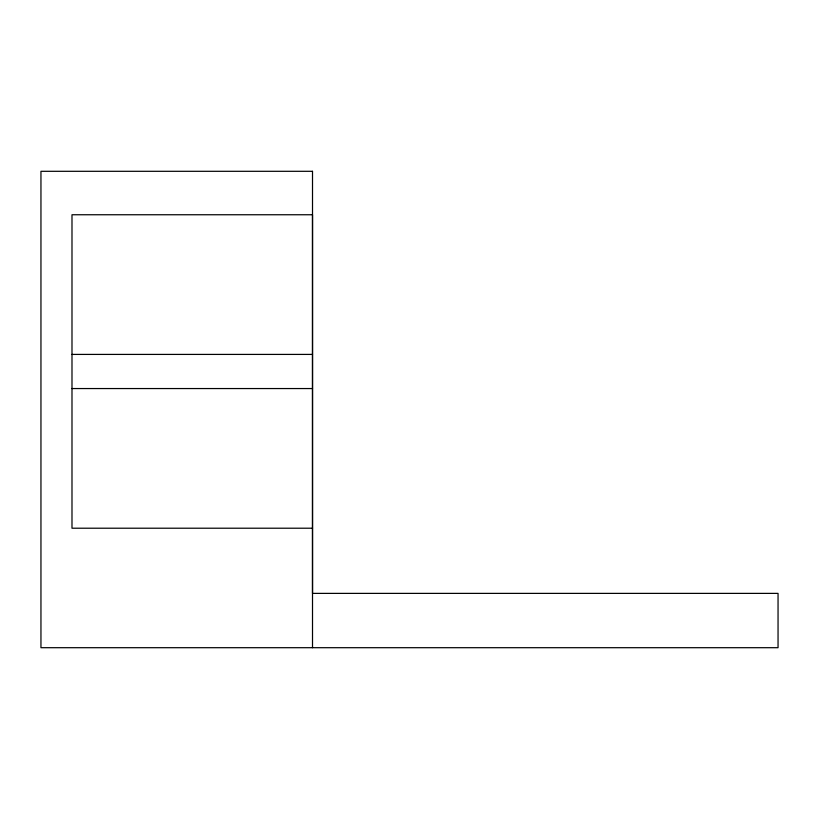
<?xml version="1.0" encoding="UTF-8"?>
<svg xmlns="http://www.w3.org/2000/svg" width="819" height="819" viewBox="0 0 819 819"><rect width="100%" height="100%" fill="white"/><g stroke="black" fill="none" stroke-linecap="round" stroke-linejoin="round"><path stroke-width="1.23" d="M71.99 354.412L312.51 354.412M71.99 388.554L312.51 388.554M312.51 528.214L71.99 528.214L71.99 214.752L312.51 214.752L312.51 647.696M312.51 171.304L312.51 593.386L778.05 593.386L778.05 647.696L40.95 647.696L40.95 171.304L312.51 171.304"/></g></svg>
